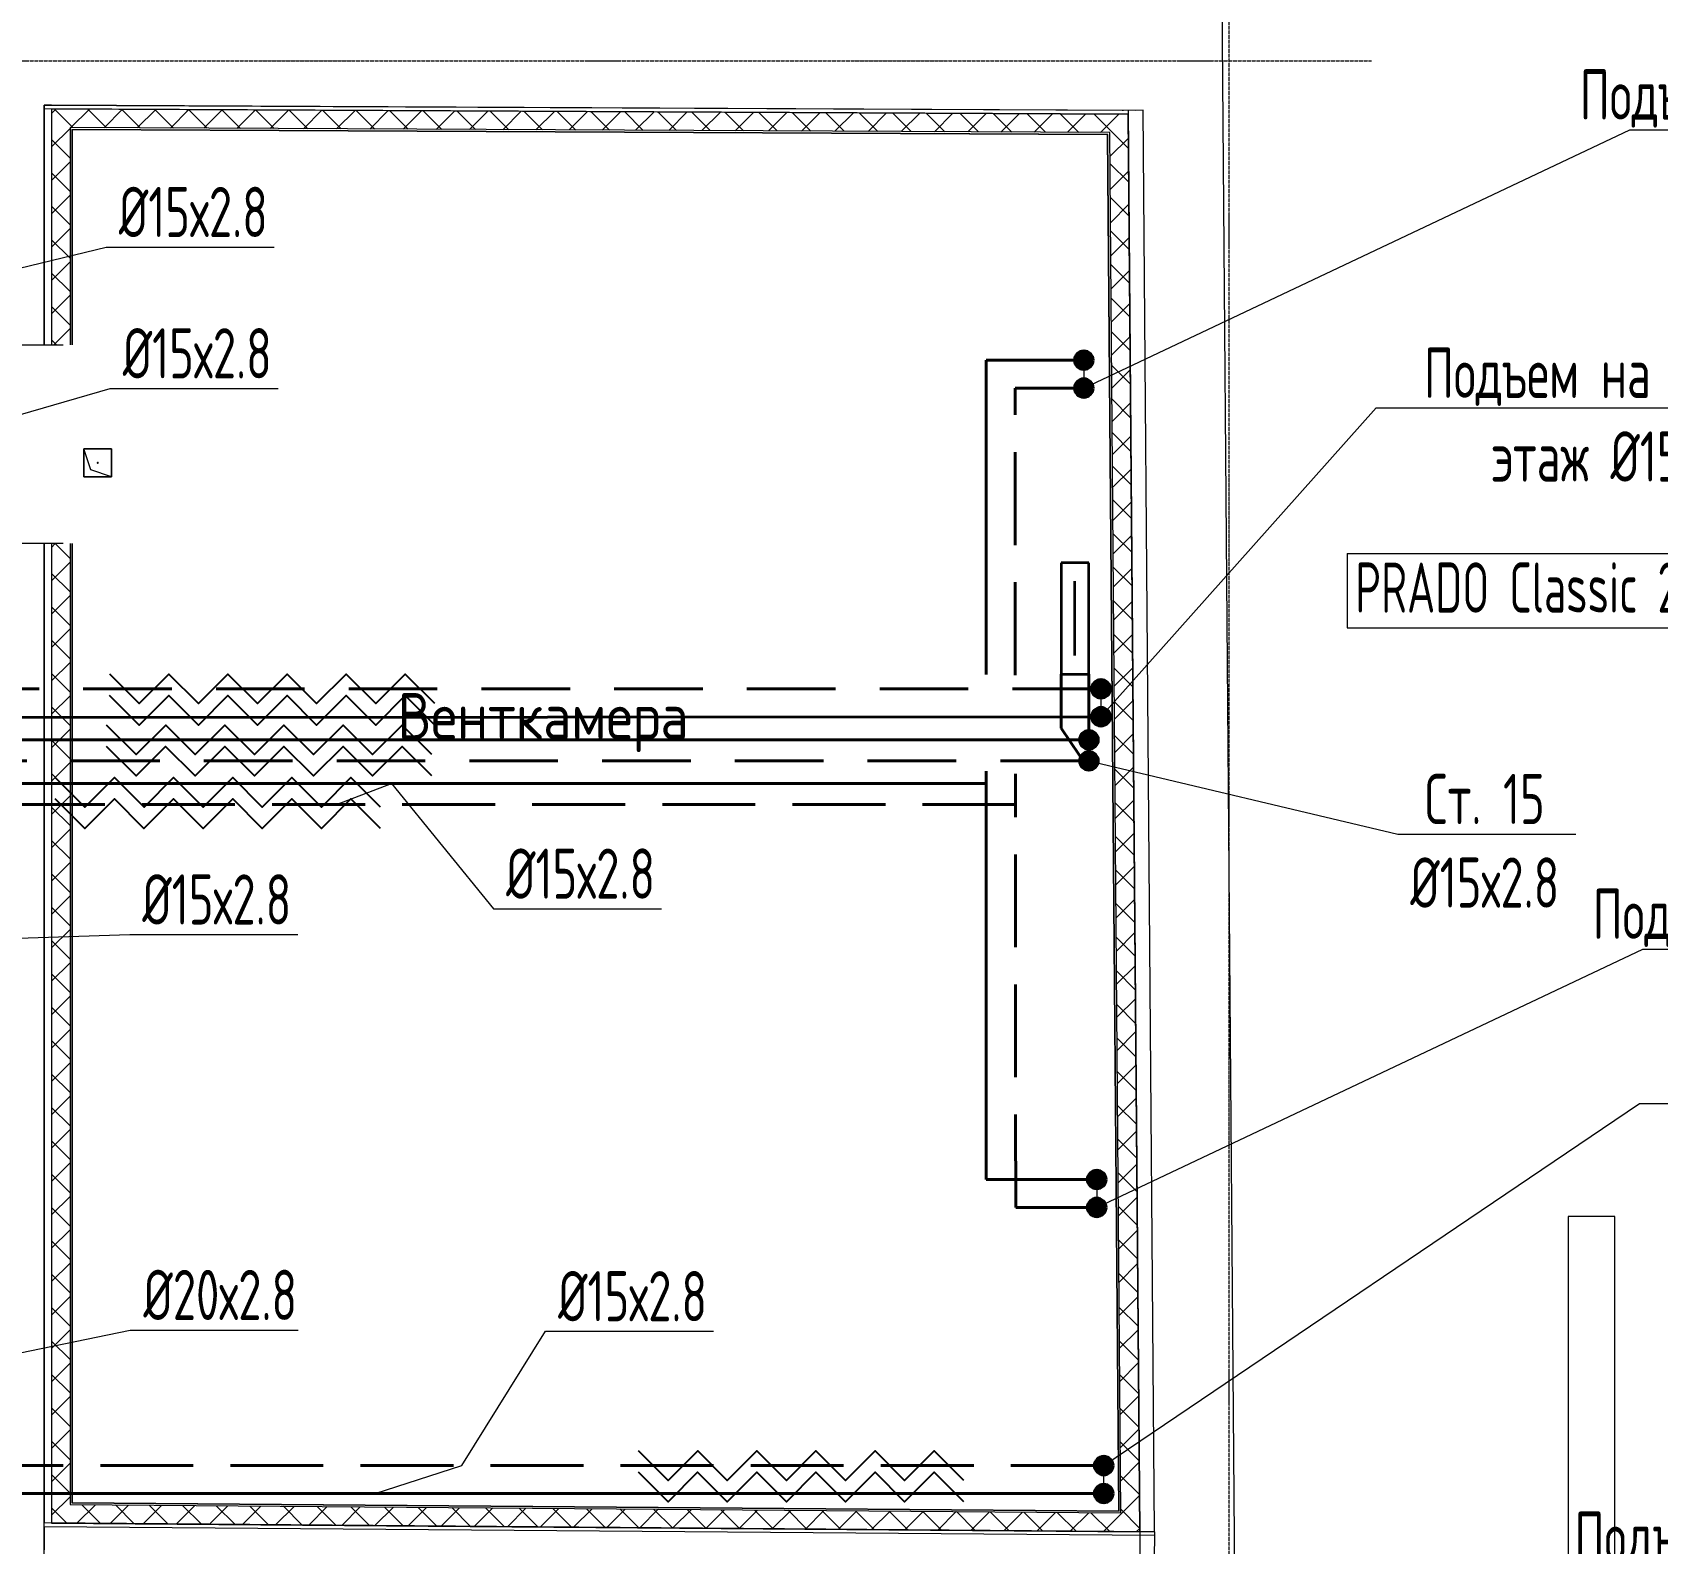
# Model space of a CAD drawing. Header units: millimetres. Extents: x -3929 to 624051, y 52832 to 514950.
# Drawn here: x 221658 to 230403, y 93215 to 101347 of the extents above; entities that cross this region are included whole.
import ezdxf
from ezdxf import colors
from ezdxf.entities.mleader import LeaderData, LeaderLine
from ezdxf.math import Vec2, Vec3

# ---------------------------------------------------------------- set-up
doc = ezdxf.new("R2010")
doc.units = ezdxf.units.MM
for name, pattern in [('ADSK_Линия сетки', [25, 20, -2.5, 0, -2.5]), ('ADSK_Штриховая_ш2 п1', [3, 2, -1]), ('GOST2.303 4', [7, 5, -2, 0]), ('Hidden', [7.14375, 4.7625, -2.38125])]:
    doc.linetypes.add(name, pattern=pattern)
for name, color, linetype, lineweight in [('Марки помещений', 7, 'Continuous', 20), ('Обобщенные модели', 7, 'Continuous', 18), ('ОВ-ИЗОЛЯЦИЯ', 7, 'Continuous', 25), ('ОВ-О-Оборудование', 32, 'Continuous', 35), ('ОВ-ТЕКСТ', 7, 'Continuous', 25), ('Оси', 253, 'Continuous', 9), ('Перекрытие', 7, 'Continuous', 18), ('Стены несущие', 7, 'Continuous', 30), ('Стены отделка', 7, 'Continuous', 30), ('ШТРИХОВКА', 252, 'Continuous', 15)]:
    doc.layers.add(name, color=color, linetype=linetype, lineweight=lineweight)
for name, color, linetype in [('ПРИБОРЫ', 3, 'Continuous'), ('статистика приборов', 252, 'Continuous'), ('стояки', 7, 'Continuous'), ('т21.4', 142, 'Continuous')]:
    doc.layers.add(name, color=color, linetype=linetype)
for name, color, linetype, true_color in [('т11.1', 1, 'Continuous', 0xff0000), ('т11.3', 7, 'Continuous', 0xb82e00), ('т11.4', 7, 'Continuous', 0xd600d6), ('т11.5', 7, 'Continuous', 0x750000), ('т21.1', 5, 'Continuous', 0x0000ff), ('т21.3', 7, 'Continuous', 0x005c45), ('т21.5', 7, 'Continuous', 0x000061)]:
    doc.layers.add(name, color=color, linetype=linetype, true_color=true_color)
doc.styles.add('GOST Common_2', font='GOST_Common.ttf', dxfattribs={"width": 0.9, "height": 250})
doc.styles.add('СТИЛЬ', font='simplex.shx', dxfattribs={"width": 0.65})

# ---------------------------------------------------------------- blocks, each defined once
blk = doc.blocks.new('*U2877')
at = {"layer": 'ОВ-О-Оборудование', "color": 32, "ltscale": 0.1, "true_color": 0xcd6928}
for p, q in [((300, 75), (-300, 75)), ((-300, 75), (-300, -75)), ((-200, 0), (200, 0)), ((300, -75), (300, 75)), ((-300, -75), (300, -75))]:
    blk.add_line(p, q, dxfattribs=at)
blk = doc.blocks.new('подвал')
at = {"layer": 'Обобщенные модели', "color": 8, "lineweight": 5}
for p, q in [((412672.939, -311109.341), (412822.939, -311109.341)), ((412672.939, -311259.341), (412672.939, -311109.341)), ((412710.439, -311221.841), (412672.939, -311109.341)), ((412672.939, -311109.341), (412672.939, -311259.341)), ((412822.939, -311109.341), (412672.939, -311109.341)), ((412822.939, -311109.341), (412822.939, -311259.341)), ((412822.939, -311259.341), (412822.939, -311109.341)), ((412822.939, -311259.341), (412710.439, -311221.841)), ((412822.939, -311259.341), (412672.939, -311259.341)), ((412672.939, -311259.341), (412822.939, -311259.341))]:
    blk.add_line(p, q, dxfattribs=at)
for start, end in [(90, 270), (150, 255), (270, 90), (30, 90), (285, 0)]:
    blk.add_arc((412747.939, -311184.341), 2.5, start, end, dxfattribs=at)
at = {"layer": 'Оси', "color": 8, "linetype": 'ADSK_Линия сетки', "lineweight": 5}
for p, q in [((418836.62, -349917.118), (418836.62, -301342.622)), ((353372.326, -309020.621), (419602.055, -309020.621))]:
    blk.add_line(p, q, dxfattribs=at)
at = {"layer": 'Перекрытие', "color": 8, "lineweight": 5}
for p, q in [((416708.304, -309280.244), (416768.621, -309280.244)), ((418261.87, -309287.557), (418268.966, -309287.092))]:
    blk.add_line(p, q, dxfattribs=at)
at = {"layer": 'Стены несущие', "color": 8, "lineweight": 5}
for p, q in [((418925.461, -324267.458), (418769.112, -305035.514)), ((412459.327, -309260.475), (412459.327, -310549.67)), ((412459.327, -309260.576), (418293.66, -309287.204)), ((412459.327, -310549.67), (412459.327, -309260.576)), ((418293.66, -309287.204), (418420.879, -324935.994)), ((411949.327, -310549.67), (412459.327, -310549.67)), ((412459.327, -311619.67), (411949.327, -311619.67)), ((412459.327, -319063.67), (412459.327, -311619.67)), ((412459.327, -311619.67), (412459.327, -316890.178)), ((420911.895, -315240.621), (420661.895, -315240.621)), ((420661.895, -315240.621), (420661.895, -318224.922)), ((420911.895, -319710.621), (420911.895, -315240.621)), ((412459.327, -316910.234), (412457.341, -317160.226)), ((418436.031, -316957.703), (412459.327, -316910.234)), ((418434.046, -317207.695), (418436.031, -316957.703))]:
    blk.add_line(p, q, dxfattribs=at)
at = {"layer": 'Стены отделка', "color": 8, "lineweight": 5}
for p, q in [((412499.327, -309260.475), (412459.327, -309260.475)), ((418293.432, -309307.705), (412459.327, -309280.243)), ((418333.271, -309287.893), (412483.441, -309260.357)), ((412499.327, -309280.432), (418293.827, -309307.707)), ((412499.327, -309280.432), (412499.327, -310549.67)), ((418373.27, -309287.568), (418293.272, -309288.218)), ((418293.272, -309288.218), (418355.45, -316936.481)), ((418355.456, -316937.064), (418293.432, -309307.705)), ((418435.447, -316935.83), (418373.27, -309287.568)), ((418194.238, -309407.239), (412599.327, -309380.904)), ((412599.327, -309380.904), (412599.327, -310549.67)), ((418184.319, -309417.193), (412609.327, -309390.951)), ((412609.327, -309390.951), (412609.327, -310549.67)), ((418182.335, -309419.183), (412611.327, -309392.96)), ((412611.327, -309392.96), (412611.327, -310549.67)), ((418242.535, -316824.163), (418182.335, -309419.183)), ((418244.551, -316826.18), (418184.319, -309417.193)), ((418254.634, -316836.26), (418194.238, -309407.239)), ((412459.327, -310549.67), (412561.327, -310549.67)), ((412561.327, -311619.67), (412459.327, -311619.67)), ((412499.327, -311619.67), (412499.327, -316890.178)), ((412599.327, -311619.67), (412599.327, -316791.343)), ((412609.327, -311619.67), (412609.327, -316781.423)), ((412611.327, -311619.67), (412611.327, -316779.438)), ((412599.327, -316791.343), (418254.634, -316836.26)), ((412609.327, -316781.423), (418244.551, -316826.18)), ((412611.327, -316779.438), (418242.535, -316824.163)), ((418436.19, -316937.704), (412459.485, -316890.234)), ((412499.327, -316890.552), (418355.456, -316937.064)), ((418355.45, -316936.481), (418435.447, -316935.83)), ((418436.031, -316957.703), (418436.19, -316937.704)), ((418436.031, -316957.703), (418436.031, -316957.703))]:
    blk.add_line(p, q, dxfattribs=at)
at = {"layer": 'ШТРИХОВКА', "color": 8, "linetype": 'Continuous', "lineweight": 5}
for p, q in [((412499.327, -309305.312), (412524.09, -309280.549)), ((412614.844, -309380.977), (412514.37, -309280.503)), ((412603.322, -309380.922), (412702.854, -309281.39)), ((412795.298, -309381.826), (412694.825, -309281.353)), ((412782.085, -309381.764), (412881.617, -309282.232)), ((412975.753, -309382.675), (412875.279, -309282.202)), ((412960.849, -309382.605), (413060.381, -309283.073)), ((413156.207, -309383.525), (413055.734, -309283.051)), ((413139.613, -309383.447), (413239.145, -309283.915)), ((413336.662, -309384.374), (413236.188, -309283.901)), ((413318.376, -309384.288), (413417.908, -309284.756)), ((413517.116, -309385.224), (413416.643, -309284.75)), ((413497.14, -309385.13), (413596.672, -309285.598)), ((413697.571, -309386.073), (413597.097, -309285.6)), ((413675.904, -309385.971), (413775.436, -309286.439)), ((413878.025, -309386.922), (413777.552, -309286.449)), ((413854.667, -309386.813), (413954.199, -309287.28)), ((414058.48, -309387.772), (413958.006, -309287.298)), ((414033.431, -309387.654), (414132.963, -309288.122)), ((414238.934, -309388.621), (414138.461, -309288.148)), ((414212.195, -309388.495), (414311.727, -309288.963)), ((414419.389, -309389.471), (414318.915, -309288.997)), ((414390.958, -309389.337), (414490.49, -309289.805)), ((414599.843, -309390.32), (414499.37, -309289.847)), ((414569.722, -309390.178), (414669.254, -309290.646)), ((414780.298, -309391.17), (414679.824, -309290.696)), ((414748.486, -309391.02), (414848.018, -309291.488)), ((414960.752, -309392.019), (414860.279, -309291.545)), ((414927.249, -309391.861), (415026.781, -309292.329)), ((415141.207, -309392.868), (415040.734, -309292.395)), ((415106.013, -309392.703), (415205.545, -309293.171)), ((415321.662, -309393.718), (415221.188, -309293.244)), ((415284.777, -309393.544), (415384.309, -309294.012)), ((415502.116, -309394.567), (415401.643, -309294.094)), ((415463.54, -309394.386), (415563.072, -309294.854)), ((415682.571, -309395.417), (415582.097, -309294.943)), ((415642.304, -309395.227), (415741.836, -309295.695)), ((415863.025, -309396.266), (415762.552, -309295.793)), ((415821.068, -309396.069), (415920.6, -309296.536)), ((416043.48, -309397.115), (415943.006, -309296.642)), ((415999.831, -309396.91), (416099.363, -309297.378)), ((416223.934, -309397.965), (416123.461, -309297.491)), ((416178.595, -309397.751), (416278.127, -309298.219)), ((416404.389, -309398.814), (416303.915, -309298.341)), ((416357.359, -309398.593), (416456.891, -309299.061)), ((416584.843, -309399.664), (416484.37, -309299.19)), ((416536.122, -309399.434), (416635.654, -309299.902)), ((416765.298, -309400.513), (416664.824, -309300.04)), ((416714.886, -309400.276), (416814.418, -309300.744)), ((416945.752, -309401.362), (416845.279, -309300.889)), ((416893.65, -309401.117), (416993.182, -309301.585)), ((417126.207, -309402.212), (417025.733, -309301.738)), ((417072.413, -309401.959), (417171.945, -309302.427)), ((417306.661, -309403.061), (417206.188, -309302.588)), ((417251.177, -309402.8), (417350.709, -309303.268)), ((417487.116, -309403.911), (417386.642, -309303.437)), ((417429.941, -309403.642), (417529.473, -309304.11)), ((417667.571, -309404.76), (417567.097, -309304.287)), ((417608.704, -309404.483), (417708.236, -309304.951)), ((417848.025, -309405.61), (417747.552, -309305.136)), ((417787.468, -309405.324), (417887, -309305.792)), ((418028.48, -309406.459), (417928.006, -309305.985)), ((417966.232, -309406.166), (418065.764, -309306.634)), ((418294.94, -309493.314), (418108.461, -309306.835)), ((418144.995, -309407.007), (418244.528, -309307.475)), ((418293.468, -309312.237), (418288.915, -309307.684)), ((412499.327, -309484.917), (412599.327, -309384.917)), ((412599.327, -309545.065), (412499.327, -309445.065)), ((418195.288, -309536.32), (418294.483, -309437.125)), ((412499.327, -309664.523), (412599.327, -309564.523)), ((418296.412, -309674.391), (418195.591, -309573.57)), ((412599.327, -309724.67), (412499.327, -309624.67)), ((418196.736, -309714.477), (418295.931, -309615.282)), ((412499.327, -309844.128), (412599.327, -309744.128)), ((412599.327, -309904.275), (412499.327, -309804.275)), ((418297.884, -309855.468), (418197.063, -309754.647)), ((418198.184, -309892.634), (418297.38, -309793.439)), ((412499.327, -310023.733), (412599.327, -309923.733)), ((412599.327, -310083.88), (412499.327, -309983.88)), ((418299.356, -310036.546), (418198.535, -309935.724)), ((418199.633, -310070.791), (418298.828, -309971.595)), ((412499.327, -310203.338), (412599.327, -310103.338)), ((412599.327, -310263.485), (412499.327, -310163.485)), ((418300.828, -310217.623), (418200.007, -310116.802)), ((418201.081, -310248.947), (418300.276, -310149.752)), ((412499.327, -310382.943), (412599.327, -310282.943)), ((412599.327, -310443.09), (412499.327, -310343.09)), ((418302.3, -310398.7), (418201.479, -310297.879)), ((418202.529, -310427.104), (418301.725, -310327.909)), ((412526.301, -310549.67), (412499.327, -310522.695)), ((412512.205, -310549.67), (412599.327, -310462.548)), ((418303.772, -310579.777), (418202.951, -310478.956)), ((418203.978, -310605.261), (418303.173, -310506.066)), ((418305.244, -310760.854), (418204.423, -310660.033)), ((418205.426, -310783.418), (418304.621, -310684.222)), ((418306.716, -310941.932), (418205.895, -310841.11)), ((418206.874, -310961.574), (418306.07, -310862.379)), ((418308.189, -311123.009), (418207.367, -311022.188)), ((418208.323, -311139.731), (418307.518, -311040.536)), ((418309.661, -311304.086), (418208.839, -311203.265)), ((418209.771, -311317.888), (418308.966, -311218.693)), ((418311.133, -311485.163), (418210.311, -311384.342)), ((418211.22, -311496.045), (418310.415, -311396.85)), ((418312.605, -311666.241), (418211.784, -311565.419)), ((418212.668, -311674.202), (418311.863, -311575.006)), ((412499.327, -311640.179), (412519.835, -311619.67)), ((412599.327, -311700.326), (412518.67, -311619.67)), ((412499.327, -311819.784), (412599.327, -311719.784)), ((418314.077, -311847.318), (418213.256, -311746.496)), ((418214.116, -311852.358), (418313.311, -311753.163)), ((412599.327, -311879.931), (412499.327, -311779.931)), ((412499.327, -311999.389), (412599.327, -311899.389)), ((418315.549, -312028.395), (418214.728, -311927.574)), ((418215.565, -312030.515), (418314.76, -311931.32)), ((412599.327, -312059.536), (412499.327, -311959.536)), ((412499.327, -312178.994), (412599.327, -312078.994)), ((418317.021, -312209.472), (418216.2, -312108.651)), ((418217.013, -312208.672), (418316.208, -312109.477)), ((412599.327, -312239.142), (412499.327, -312139.142)), ((412499.327, -312358.599), (412599.327, -312258.599)), ((412599.327, -312418.747), (412499.327, -312318.747)), ((418318.493, -312390.549), (418217.672, -312289.728)), ((418218.461, -312386.829), (418317.657, -312287.633)), ((412499.327, -312538.205), (412599.327, -312438.205)), ((412599.327, -312598.352), (412499.327, -312498.352)), ((418319.965, -312571.627), (418219.144, -312470.805)), ((418219.91, -312564.985), (418319.105, -312465.79)), ((412499.327, -312717.81), (412599.327, -312617.81)), ((412599.327, -312777.957), (412499.327, -312677.957)), ((418321.437, -312752.704), (418220.616, -312651.883)), ((418221.358, -312743.142), (418320.553, -312643.947)), ((412499.327, -312897.415), (412599.327, -312797.415)), ((412599.327, -312957.562), (412499.327, -312857.562)), ((418322.909, -312933.781), (418222.088, -312832.96)), ((418222.806, -312921.299), (418322.002, -312822.104)), ((412499.327, -313077.02), (412599.327, -312977.02)), ((412599.327, -313137.167), (412499.327, -313037.167)), ((418324.382, -313114.858), (418223.56, -313014.037)), ((418224.255, -313099.456), (418323.45, -313000.261)), ((412499.327, -313256.625), (412599.327, -313156.625)), ((412599.327, -313316.772), (412499.327, -313216.772)), ((418325.854, -313295.935), (418225.032, -313195.114)), ((418225.703, -313277.613), (418324.898, -313178.417)), ((412499.327, -313436.23), (412599.327, -313336.23)), ((412599.327, -313496.377), (412499.327, -313396.377)), ((418327.326, -313477.013), (418226.504, -313376.191)), ((418227.151, -313455.769), (418326.347, -313356.574)), ((412499.327, -313615.835), (412599.327, -313515.835)), ((412599.327, -313675.983), (412499.327, -313575.983)), ((418328.798, -313658.09), (418227.977, -313557.269)), ((418228.6, -313633.926), (418327.795, -313534.731)), ((412499.327, -313795.44), (412599.327, -313695.44)), ((412599.327, -313855.588), (412499.327, -313755.588)), ((418330.27, -313839.167), (418229.449, -313738.346)), ((418230.048, -313812.083), (418329.243, -313712.888)), ((412499.327, -313975.046), (412599.327, -313875.046)), ((412599.327, -314035.193), (412499.327, -313935.193)), ((418331.742, -314020.244), (418230.921, -313919.423)), ((418231.496, -313990.24), (418330.692, -313891.044)), ((412499.327, -314154.651), (412599.327, -314054.651)), ((412599.327, -314214.798), (412499.327, -314114.798)), ((418333.214, -314201.322), (418232.393, -314100.5)), ((418232.945, -314168.396), (418332.14, -314069.201)), ((412499.327, -314334.256), (412599.327, -314234.256)), ((412599.327, -314394.403), (412499.327, -314294.403)), ((418334.686, -314382.399), (418233.865, -314281.577)), ((418234.393, -314346.553), (418333.588, -314247.358)), ((412499.327, -314513.861), (412599.327, -314413.861)), ((418336.158, -314563.476), (418235.337, -314462.655)), ((418235.841, -314524.71), (418335.037, -314425.515)), ((412599.327, -314574.008), (412499.327, -314474.008)), ((412499.327, -314693.466), (412599.327, -314593.466)), ((418337.63, -314744.553), (418236.809, -314643.732)), ((418237.29, -314702.867), (418336.485, -314603.671)), ((412599.327, -314753.613), (412499.327, -314653.613)), ((412499.327, -314873.071), (412599.327, -314773.071)), ((418238.738, -314881.023), (418337.933, -314781.828)), ((412599.327, -314933.218), (412499.327, -314833.218)), ((418339.102, -314925.63), (418238.281, -314824.809)), ((412499.327, -315052.676), (412599.327, -314952.676)), ((418240.187, -315059.18), (418339.382, -314959.985)), ((412599.327, -315112.824), (412499.327, -315012.824)), ((418340.575, -315106.708), (418239.753, -315005.886)), ((412499.327, -315232.281), (412599.327, -315132.281)), ((418241.635, -315237.337), (418340.83, -315138.142)), ((412599.327, -315292.429), (412499.327, -315192.429)), ((418342.047, -315287.785), (418241.225, -315186.964)), ((412499.327, -315411.887), (412599.327, -315311.887)), ((418243.083, -315415.494), (418342.278, -315316.299)), ((412599.327, -315472.034), (412499.327, -315372.034)), ((418343.519, -315468.862), (418242.697, -315368.041)), ((412499.327, -315591.492), (412599.327, -315491.492)), ((418244.532, -315593.651), (418343.727, -315494.455)), ((412599.327, -315651.639), (412499.327, -315551.639)), ((418344.991, -315649.939), (418244.17, -315549.118)), ((412499.327, -315771.097), (412599.327, -315671.097)), ((418245.98, -315771.807), (418345.175, -315672.612)), ((412599.327, -315831.244), (412499.327, -315731.244)), ((418346.463, -315831.016), (418245.642, -315730.195)), ((412499.327, -315950.702), (412599.327, -315850.702)), ((418247.428, -315949.964), (418346.624, -315850.769)), ((412599.327, -316010.849), (412499.327, -315910.849)), ((418347.935, -316012.094), (418247.114, -315911.272)), ((412499.327, -316130.307), (412599.327, -316030.307)), ((418248.877, -316128.121), (418348.072, -316028.926)), ((412599.327, -316190.454), (412499.327, -316090.454)), ((418349.407, -316193.171), (418248.586, -316092.35)), ((412499.327, -316309.912), (412599.327, -316209.912)), ((418250.325, -316306.278), (418349.52, -316207.082)), ((412599.327, -316370.059), (412499.327, -316270.059)), ((418350.879, -316374.248), (418250.058, -316273.427)), ((412499.327, -316489.517), (412599.327, -316389.517)), ((418251.773, -316484.434), (418350.969, -316385.239)), ((412599.327, -316549.665), (412499.327, -316449.665)), ((418352.351, -316555.325), (418251.53, -316454.504)), ((412499.327, -316669.122), (412599.327, -316569.122)), ((418253.222, -316662.591), (418352.417, -316563.396)), ((412599.327, -316729.27), (412499.327, -316629.27)), ((418353.823, -316736.403), (418253.002, -316635.581)), ((418159.909, -316935.509), (418353.865, -316741.553)), ((412499.327, -316848.727), (412599.327, -316748.727)), ((412581.657, -316891.205), (412499.327, -316808.875)), ((412636.023, -316891.637), (412735.236, -316792.423)), ((412762.7, -316892.643), (412661.897, -316791.84)), ((412814.213, -316893.052), (412913.426, -316793.838)), ((412943.743, -316894.081), (412842.94, -316793.278)), ((412992.402, -316894.467), (413091.616, -316795.253)), ((413124.786, -316895.518), (413023.983, -316794.716)), ((413170.592, -316895.882), (413269.806, -316796.669)), ((413305.829, -316896.956), (413205.026, -316796.154)), ((413348.782, -316897.298), (413447.996, -316798.084)), ((413486.872, -316898.394), (413386.07, -316797.592)), ((413526.972, -316898.713), (413626.186, -316799.499)), ((413667.915, -316899.832), (413567.113, -316799.03)), ((413705.162, -316900.128), (413804.376, -316800.914)), ((413848.958, -316901.27), (413748.156, -316800.468)), ((413883.352, -316901.543), (413982.565, -316802.33)), ((414030.001, -316902.708), (413929.199, -316801.906)), ((414061.542, -316902.959), (414160.755, -316803.745)), ((414211.044, -316904.146), (414110.242, -316803.344)), ((414239.732, -316904.374), (414338.945, -316805.16)), ((414392.087, -316905.584), (414291.285, -316804.782)), ((414417.921, -316905.789), (414517.135, -316806.575)), ((414573.13, -316907.022), (414472.328, -316806.22)), ((414596.111, -316907.204), (414695.325, -316807.991)), ((414754.173, -316908.46), (414653.371, -316807.657)), ((414774.301, -316908.619), (414873.515, -316809.406)), ((414935.216, -316909.898), (414834.414, -316809.095)), ((414952.491, -316910.035), (415051.705, -316810.821)), ((415116.259, -316911.335), (415015.457, -316810.533)), ((415130.681, -316911.45), (415229.895, -316812.236)), ((415297.302, -316912.773), (415196.5, -316811.971)), ((415308.871, -316912.865), (415408.084, -316813.652)), ((415478.345, -316914.211), (415377.543, -316813.409)), ((415487.061, -316914.28), (415586.274, -316815.067)), ((415659.388, -316915.649), (415558.586, -316814.847)), ((415665.251, -316915.696), (415764.464, -316816.482)), ((415840.431, -316917.087), (415739.629, -316816.285)), ((415843.44, -316917.111), (415942.654, -316817.897)), ((416021.474, -316918.525), (415920.672, -316817.723)), ((416021.63, -316918.526), (416120.844, -316819.313)), ((416202.517, -316919.963), (416101.715, -316819.161)), ((416199.82, -316919.941), (416299.034, -316820.728)), ((416383.56, -316921.401), (416282.758, -316820.599)), ((416378.01, -316921.357), (416477.224, -316822.143)), ((416564.603, -316922.839), (416463.801, -316822.037)), ((416556.2, -316922.772), (416655.414, -316823.558)), ((416745.646, -316924.277), (416644.844, -316823.474)), ((416734.39, -316924.187), (416833.603, -316824.974)), ((416926.689, -316925.715), (416825.887, -316824.912)), ((416912.58, -316925.602), (417011.793, -316826.389)), ((417107.732, -316927.152), (417006.93, -316826.35)), ((417090.77, -316927.018), (417189.983, -316827.804)), ((417288.775, -316928.59), (417187.973, -316827.788)), ((417268.959, -316928.433), (417368.173, -316829.219)), ((417469.818, -316930.028), (417369.016, -316829.226)), ((417447.149, -316929.848), (417546.363, -316830.635)), ((417650.861, -316931.466), (417550.059, -316830.664)), ((417625.339, -316931.263), (417724.553, -316832.05)), ((417831.904, -316932.904), (417731.102, -316832.102)), ((417803.529, -316932.679), (417902.743, -316833.465)), ((418012.947, -316934.342), (417912.145, -316833.54)), ((418355.295, -316917.48), (418254.474, -316816.658)), ((417981.719, -316934.094), (418080.933, -316834.88)), ((418193.99, -316935.78), (418093.188, -316834.978)), ((418338.099, -316936.924), (418355.314, -316919.71))]:
    blk.add_line(p, q, dxfattribs=at)
at = {"layer": 'Марки помещений', "color": 8, "lineweight": 5, "style": 'GOST Common_2', "width": 0.9}
blk.add_text('Венткамера', height=250, dxfattribs=at).set_placement((414362.418, -312673.458))

msp = doc.modelspace()

# ---------------------------------------------------------------- hatches: boundary and pattern name
at = {"layer": 'т11.1', "lineweight": 40}
h = msp.add_hatch(color=256, dxfattribs=at)
h.dxf.hatch_style = 1
h.paths.add_polyline_path([(227293.14, 97539.81, 1), (227393.14, 97539.81, 1)])
at = {"layer": 'т11.3', "lineweight": 40}
h = msp.add_hatch(color=256, dxfattribs=at)
h.dxf.hatch_style = 1
h.paths.add_polyline_path([(227358.105, 97664.2, 1), (227458.105, 97664.2, 1)])
at = {"layer": 'т11.4', "lineweight": 40}
h = msp.add_hatch(color=256, dxfattribs=at)
h.dxf.hatch_style = 1
h.paths.add_polyline_path([(227365.656, 99582.973, 1), (227265.656, 99582.973, 1)])
h = msp.add_hatch(color=256, dxfattribs=at)
h.dxf.hatch_style = 1
h.paths.add_polyline_path([(227435.158, 95173.658, 1), (227335.158, 95173.658, 1)])
at = {"layer": 'т11.5', "lineweight": 40}
h = msp.add_hatch(color=256, dxfattribs=at)
h.dxf.hatch_style = 1
h.paths.add_polyline_path([(227473.104, 93484.161, 1), (227373.104, 93484.161, 1)])
at = {"layer": 'т21.1', "linetype": 'ADSK_Штриховая_ш2 п1', "lineweight": 40, "ltscale": 50}
h = msp.add_hatch(color=256, dxfattribs=at)
h.dxf.hatch_style = 1
h.paths.add_polyline_path([(227293.14, 97426.625, 1), (227393.14, 97426.625, 1)])
at = {"layer": 'т21.3', "lineweight": 40, "ltscale": 50}
h = msp.add_hatch(color=256, dxfattribs=at)
h.dxf.hatch_style = 1
h.paths.add_polyline_path([(227358.105, 97814.2, 1), (227458.105, 97814.2, 1)])
at = {"layer": 'т21.4', "lineweight": 40, "ltscale": 50}
h = msp.add_hatch(color=256, dxfattribs=at)
h.dxf.hatch_style = 1
h.paths.add_polyline_path([(227365.656, 99432.973, 1), (227265.656, 99432.973, 1)])
h = msp.add_hatch(color=256, dxfattribs=at)
h.dxf.hatch_style = 1
h.paths.add_polyline_path([(227435.158, 95023.658, 1), (227335.158, 95023.658, 1)])
at = {"layer": 'т21.5', "linetype": 'ADSK_Штриховая_ш2 п1', "lineweight": 40, "ltscale": 50}
h = msp.add_hatch(color=256, dxfattribs=at)
h.dxf.hatch_style = 1
h.paths.add_polyline_path([(227473.104, 93634.161, 1), (227373.104, 93634.161, 1)])

# ---------------------------------------------------------------- linework, layer by layer
at = {"layer": 'ОВ-ИЗОЛЯЦИЯ', "color": 7, "linetype": 'ByBlock'}
for points in [[(223823.394, 97734.65), (223664.295, 97893.749), (223505.196, 97734.65), (223346.097, 97893.749), (223186.998, 97734.65), (223027.899, 97893.749), (222868.8, 97734.65), (222709.701, 97893.749), (222550.602, 97734.65), (222391.503, 97893.749), (222232.404, 97734.65), (222073.305, 97893.749)], [(223823.246, 97619.709), (223664.147, 97778.808), (223505.048, 97619.709), (223345.949, 97778.808), (223186.85, 97619.709), (223027.751, 97778.808), (222868.652, 97619.709), (222709.553, 97778.808), (222550.454, 97619.709), (222391.355, 97778.808), (222232.256, 97619.709), (222073.157, 97778.808)], [(223806.632, 97460.26), (223647.532, 97619.359), (223488.433, 97460.26), (223329.334, 97619.359), (223170.235, 97460.26), (223011.136, 97619.359), (222852.037, 97460.26), (222692.938, 97619.359), (222533.839, 97460.26), (222374.74, 97619.359), (222215.641, 97460.26), (222056.542, 97619.359)], [(223806.483, 97345.32), (223647.384, 97504.419), (223488.285, 97345.32), (223329.186, 97504.419), (223170.087, 97345.32), (223010.988, 97504.419), (222851.889, 97345.32), (222692.79, 97504.419), (222533.691, 97345.32), (222374.592, 97504.419), (222215.493, 97345.32), (222056.394, 97504.419)], [(223530.886, 97178.322), (223371.787, 97337.421), (223212.688, 97178.322), (223053.589, 97337.421), (222894.49, 97178.322), (222735.391, 97337.421), (222576.292, 97178.322), (222417.193, 97337.421), (222258.094, 97178.322), (222098.995, 97337.421), (221939.896, 97178.322), (221780.797, 97337.421)], [(223530.737, 97063.381), (223371.638, 97222.48), (223212.539, 97063.381), (223053.44, 97222.48), (222894.341, 97063.381), (222735.242, 97222.48), (222576.143, 97063.381), (222417.044, 97222.48), (222257.945, 97063.381), (222098.846, 97222.48), (221939.747, 97063.381), (221780.648, 97222.48)], [(226669.64, 93554.612), (226510.541, 93713.711), (226351.442, 93554.612), (226192.343, 93713.711), (226033.244, 93554.612), (225874.145, 93713.711), (225715.046, 93554.612), (225555.947, 93713.711), (225396.848, 93554.612), (225237.749, 93713.711), (225078.65, 93554.612), (224919.551, 93713.711)], [(226669.492, 93439.671), (226510.393, 93598.77), (226351.294, 93439.671), (226192.195, 93598.77), (226033.096, 93439.671), (225873.997, 93598.77), (225714.898, 93439.671), (225555.799, 93598.77), (225396.7, 93439.671), (225237.601, 93598.77), (225078.502, 93439.671), (224919.403, 93598.77)]]:
    msp.add_lwpolyline(points, dxfattribs=at)
at = {"layer": 'ПРИБОРЫ', "color": 7, "lineweight": 15}
for p, q in [((228733.87, 98542.562), (233493.491, 98542.562)), ((228733.87, 98542.562), (233493.491, 98542.562)), ((228733.87, 98542.562), (228733.87, 98142.562)), ((228733.87, 98142.562), (233493.491, 98142.562))]:
    msp.add_line(p, q, dxfattribs=at)
at = {"layer": 'т11.1', "lineweight": 40}
for p, q in [((227343.14, 97893.332), (227343.14, 97539.81)), ((227343.14, 97539.81), (219943.794, 97539.81))]:
    msp.add_line(p, q, dxfattribs=at)
msp.add_circle((227343.14, 97539.81), 50, dxfattribs=at)
at = {"layer": 'т11.3', "lineweight": 40}
msp.add_line((227408.105, 97664.2), (219881.608, 97658.944), dxfattribs=at)
msp.add_circle((227408.105, 97664.2), 50, dxfattribs=at)
at = {"layer": 'т11.4', "lineweight": 40}
for p, q in [((227315.656, 99582.973), (226791.064, 99582.973)), ((226791.064, 97891.17), (226791.064, 99582.973)), ((226791.064, 95173.658), (226791.064, 97371.205)), ((226791.064, 97305.513), (219922.554, 97305.513)), ((227385.158, 95173.658), (226791.064, 95173.658))]:
    msp.add_line(p, q, dxfattribs=at)
for centre in [(227315.656, 99582.973), (227385.158, 95173.658)]:
    msp.add_circle(centre, 50, dxfattribs=at)
at = {"layer": 'т11.5', "lineweight": 40}
msp.add_line((227423.104, 93484.161), (220184.522, 93484.161), dxfattribs=at)
msp.add_circle((227423.104, 93484.161), 50, dxfattribs=at)
at = {"layer": 'т21.1', "linetype": 'Hidden', "lineweight": 40, "ltscale": 100}
for p, q in [((227193.14, 97893.332), (227193.903, 97602.488)), ((227339.724, 97386.612), (227193.903, 97602.488)), ((227343.14, 97426.625), (219935.341, 97426.625))]:
    msp.add_line(p, q, dxfattribs=at)
at = {"layer": 'т21.1', "lineweight": 40, "ltscale": 50}
msp.add_circle((227343.14, 97426.625), 50, dxfattribs=at)
at = {"layer": 'т21.3', "linetype": 'Hidden', "lineweight": 40, "ltscale": 100}
msp.add_line((227408.105, 97814.2), (219725.312, 97814.2), dxfattribs=at)
at = {"layer": 'т21.3', "lineweight": 40, "ltscale": 50}
msp.add_circle((227408.105, 97814.2), 50, dxfattribs=at)
at = {"layer": 'т21.4', "linetype": 'GOST2.303 4', "lineweight": 40, "ltscale": 100}
for p, q in [((227315.656, 99432.973), (226946.121, 99432.973)), ((226947.2, 97888.273), (226946.121, 99432.973)), ((226949.2, 95023.658), (226947.571, 97356.683)), ((226947.685, 97192.318), (219933.331, 97192.139)), ((227385.158, 95023.658), (226949.2, 95023.658))]:
    msp.add_line(p, q, dxfattribs=at)
at = {"layer": 'т21.4', "lineweight": 40, "ltscale": 50}
for centre in [(227315.656, 99432.973), (227385.158, 95023.658)]:
    msp.add_circle(centre, 50, dxfattribs=at)
at = {"layer": 'т21.5', "linetype": 'GOST2.303 4', "lineweight": 40, "ltscale": 100}
msp.add_line((227423.104, 93634.161), (220025.312, 93634.161), dxfattribs=at)
at = {"layer": 'т21.5', "lineweight": 40, "ltscale": 50}
msp.add_circle((227423.104, 93634.161), 50, dxfattribs=at)

# ---------------------------------------------------------------- block references
at = {"layer": 'ОВ-О-Оборудование', "ltscale": 10, "rotation": 90.00000000000001}
msp.add_blockref('*U2877', (227268.14, 98193.332), dxfattribs=at)
at = {"layer": 'стояки', "color": 5, "lineweight": 40}
msp.add_blockref('подвал', (-190738.98, 410215.433), dxfattribs=at)

# ---------------------------------------------------------------- texts
at = {"layer": 'статистика приборов', "color": 7, "style": 'СТИЛЬ', "width": 0.6}
msp.add_text('PRADO Classic 22-30-0.600 Пр      ', height=270, dxfattribs=at).set_placement((228776.847, 98224.415))

# ---------------------------------------------------------------- leaders
at = {"layer": 'ОВ-ТЕКСТ', "color": 7}
ml = msp.add_multileader_mtext('Standard', dxfattribs=at)
ml.set_content('\\A1;Подъем к прибору %%C15х2.8 ', color=7, style='СТИЛЬ')
ml.set_leader_properties(color=7, lineweight=18)
ml.build(insert=Vec2(0, 0))
ml.multileader.update_dxf_attribs({"text_left_attachment_type": 6, "text_right_attachment_type": 6, "dogleg_length": 0.36, "arrow_head_size": 0.126})
ctx = ml.context
ctx.base_point, ctx.char_height, ctx.arrow_head_size, ctx.landing_gap_size, ctx.plane_origin = Vec3(230254.915, 100823.533), 270, 0.126, 0.063, Vec3(252332.883, 89003.866)
ctx.left_attachment, ctx.right_attachment, ctx.text_align_type = 6, 6, 1
notes = []
notes.append((ctx, [(0, (1, 1, 0), (230254.663, 100823.533), (1, 0), 0.252, [(1, [(227315.656, 99632.973), (227315.656, 99432.973)], 0, [])])]))
ctx.mtext.insert, ctx.mtext.width, ctx.mtext.defined_height, ctx.mtext.alignment, ctx.mtext.flow_direction = Vec3(231491.835, 101147.533), 2900.40337, 1165.442, 2, 5
ml = msp.add_multileader_mtext('Standard', dxfattribs=at)
ml.set_content('\\A1;%%C15х2.8', color=7, style='СТИЛЬ')
ml.set_leader_properties(color=7, lineweight=18)
ml.build(insert=Vec2(0, 0))
ml.multileader.update_dxf_attribs({"text_left_attachment_type": 6, "text_right_attachment_type": 6, "dogleg_length": 0.36, "arrow_head_size": 0.126})
ctx = ml.context
ctx.base_point, ctx.char_height, ctx.arrow_head_size, ctx.landing_gap_size, ctx.plane_origin = Vec3(222055.391, 100191.613), 270, 0.126, 0.063, Vec3(223299.279, 99442.567)
ctx.left_attachment, ctx.right_attachment, ctx.text_align_type = 6, 6, 1
notes.append((ctx, [(0, (1, 1, 0), (222055.139, 100191.613), (1, 0), 0.252, [(1, [(219280.442, 99328.73), (219119.125, 99478.73)], 0, [])])]))
ctx.mtext.insert, ctx.mtext.width, ctx.mtext.alignment, ctx.mtext.flow_direction = Vec3(222523.454, 100515.613), 1404.14984, 2, 5
ml = msp.add_multileader_mtext('Standard', dxfattribs=at)
ml.set_content('\\A1;%%C15х2.8', color=7, style='СТИЛЬ')
ml.set_leader_properties(color=7, lineweight=18)
ml.build(insert=Vec2(0, 0))
ml.multileader.update_dxf_attribs({"text_left_attachment_type": 6, "text_right_attachment_type": 6, "dogleg_length": 0.36, "arrow_head_size": 0.126})
ctx = ml.context
ctx.base_point, ctx.char_height, ctx.arrow_head_size, ctx.landing_gap_size, ctx.plane_origin = Vec3(222076.597, 99431.123), 270, 0.126, 0.063, Vec3(223899.931, 98508.556)
ctx.left_attachment, ctx.right_attachment, ctx.text_align_type = 6, 6, 1
notes.append((ctx, [(0, (1, 1, 0), (222076.345, 99431.123), (1, 0), 0.252, [(1, [(219881.094, 98394.719), (219719.777, 98747.691)], 0, [])])]))
ctx.mtext.insert, ctx.mtext.width, ctx.mtext.alignment, ctx.mtext.flow_direction = Vec3(222544.66, 99755.123), 1404.14984, 2, 5
ml = msp.add_multileader_mtext('Standard', dxfattribs=at)
ml.set_content('\\A1;Подъем на третий этаж %%C15х2.8 ', color=7, style='СТИЛЬ')
ml.set_leader_properties(color=7, lineweight=18)
ml.build(insert=Vec2(0, 0))
ml.multileader.update_dxf_attribs({"text_left_attachment_type": 6, "text_right_attachment_type": 6, "dogleg_length": 0.36, "arrow_head_size": 0.126})
ctx = ml.context
ctx.base_point, ctx.char_height, ctx.arrow_head_size, ctx.landing_gap_size, ctx.plane_origin = Vec3(228889.289, 99325.74), 270, 0.126, 0.063, Vec3(252425.331, 87185.093)
ctx.left_attachment, ctx.right_attachment, ctx.text_align_type = 6, 6, 1
notes.append((ctx, [(0, (1, 1, 0), (228889.037, 99325.74), (1, 0), 0.252, [(1, [(227408.105, 97814.2), (227408.105, 97664.2)], 0, [])])]))
ctx.mtext.insert, ctx.mtext.width, ctx.mtext.defined_height, ctx.mtext.alignment, ctx.mtext.flow_direction = Vec3(230230.674, 99649.74), 2900.40337, 1165.442, 2, 5
ml = msp.add_multileader_mtext('Standard', dxfattribs=at)
ml.set_content('\\A1;Ст. 15^J%%C15х2.8 ', color=7, style='СТИЛЬ')
ml.set_leader_properties(color=7, lineweight=18)
ml.build(insert=Vec2(0, 0))
ml.multileader.update_dxf_attribs({"text_left_attachment_type": 6, "text_right_attachment_type": 6, "dogleg_length": 0.36, "arrow_head_size": 0.126})
ctx = ml.context
ctx.base_point, ctx.char_height, ctx.arrow_head_size, ctx.landing_gap_size, ctx.plane_origin = Vec3(229005.63, 97032.747), 270, 0.126, 0.063, Vec3(235494.889, 93002.143)
ctx.left_attachment, ctx.right_attachment, ctx.text_align_type = 6, 6, 1
notes.append((ctx, [(0, (1, 1, 0), (229005.378, 97032.747), (1, 0), 0.252, [(0, [(227343.14, 97539.81), (227343.14, 97426.625)], 0, [])])]))
ctx.mtext.insert, ctx.mtext.width, ctx.mtext.alignment, ctx.mtext.flow_direction = Vec3(229473.693, 97356.747), 1404.14984, 2, 5
ml = msp.add_multileader_mtext('Standard', dxfattribs=at)
ml.set_content('\\A1;%%C15х2.8', color=7, style='СТИЛЬ')
ml.set_leader_properties(color=7, lineweight=18)
ml.build(insert=Vec2(0, 0))
ml.multileader.update_dxf_attribs({"text_left_attachment_type": 6, "text_right_attachment_type": 6, "dogleg_length": 0.36, "arrow_head_size": 0.126})
ctx = ml.context
ctx.base_point, ctx.char_height, ctx.arrow_head_size, ctx.landing_gap_size, ctx.plane_origin = Vec3(224139.586, 96630.74), 270, 0.126, 0.063, Vec3(226031.809, 95392.418)
ctx.left_attachment, ctx.right_attachment, ctx.text_align_type = 6, 6, 1
notes.append((ctx, [(0, (1, 1, 0), (224139.334, 96630.74), (1, 0), 0.252, [(1, [(223294.589, 97192.225), (223590.03, 97305.513)], 0, [])])]))
ctx.mtext.insert, ctx.mtext.width, ctx.mtext.alignment, ctx.mtext.flow_direction = Vec3(224607.649, 96954.74), 1404.14984, 2, 5
ml = msp.add_multileader_mtext('Standard', dxfattribs=at)
ml.set_content('\\A1;%%C15х2.8', color=7, style='СТИЛЬ')
ml.set_leader_properties(color=7, lineweight=18)
ml.build(insert=Vec2(0, 0))
ml.multileader.update_dxf_attribs({"text_left_attachment_type": 6, "text_right_attachment_type": 6, "dogleg_length": 0.36, "arrow_head_size": 0.126})
ctx = ml.context
ctx.base_point, ctx.char_height, ctx.arrow_head_size, ctx.landing_gap_size, ctx.plane_origin = Vec3(222181.846, 96491.981), 270, 0.126, 0.063, Vec3(223301.432, 96359.786)
ctx.left_attachment, ctx.right_attachment, ctx.text_align_type = 6, 6, 1
notes.append((ctx, [(0, (1, 1, 0), (222181.594, 96491.981), (1, 0), 0.252, [(1, [(219282.594, 96245.948), (219121.277, 96395.948)], 0, [])])]))
ctx.mtext.insert, ctx.mtext.width, ctx.mtext.alignment, ctx.mtext.flow_direction = Vec3(222649.909, 96815.981), 1404.14984, 2, 5
ml = msp.add_multileader_mtext('Standard', dxfattribs=at)
ml.set_content('\\A1;Подъем к прибору %%C15х2.8 ', color=7, style='СТИЛЬ')
ml.set_leader_properties(color=7, lineweight=18)
ml.build(insert=Vec2(0, 0))
ml.multileader.update_dxf_attribs({"text_left_attachment_type": 6, "text_right_attachment_type": 6, "dogleg_length": 0.36, "arrow_head_size": 0.126})
ctx = ml.context
ctx.base_point, ctx.char_height, ctx.arrow_head_size, ctx.landing_gap_size, ctx.plane_origin = Vec3(230324.417, 96414.218), 270, 0.126, 0.063, Vec3(252402.384, 84594.551)
ctx.left_attachment, ctx.right_attachment, ctx.text_align_type = 6, 6, 1
notes.append((ctx, [(0, (1, 1, 0), (230324.165, 96414.218), (1, 0), 0.252, [(1, [(227385.158, 95223.658), (227385.158, 95023.658)], 0, [])])]))
ctx.mtext.insert, ctx.mtext.width, ctx.mtext.defined_height, ctx.mtext.alignment, ctx.mtext.flow_direction = Vec3(231561.337, 96738.218), 2900.40337, 1165.442, 2, 5
ml = msp.add_multileader_mtext('Standard', dxfattribs=at)
ml.set_content('\\A1;Подъем на второй этаж  %%C15х2.8 ', color=7, style='СТИЛЬ')
ml.set_leader_properties(color=7, lineweight=18)
ml.build(insert=Vec2(0, 0))
ml.multileader.update_dxf_attribs({"text_left_attachment_type": 6, "text_right_attachment_type": 6, "dogleg_length": 0.36, "arrow_head_size": 0.126})
ctx = ml.context
ctx.base_point, ctx.char_height, ctx.arrow_head_size, ctx.landing_gap_size, ctx.plane_origin = Vec3(230307.359, 95582.828), 270, 0.126, 0.063, Vec3(240681.424, 84072.003)
ctx.left_attachment, ctx.right_attachment, ctx.text_align_type = 6, 6, 1
notes.append((ctx, [(0, (1, 1, 0), (230307.107, 95582.828), (1, 0), 0.252, [(0, [(227423.104, 93484.161), (227423.104, 93634.161)], 0, [])])]))
ctx.mtext.insert, ctx.mtext.width, ctx.mtext.defined_height, ctx.mtext.alignment, ctx.mtext.flow_direction = Vec3(231615.315, 95906.828), 2900.40337, 1165.442, 2, 5
ml = msp.add_multileader_mtext('Standard', dxfattribs=at)
ml.set_content('\\A1;%%C20х2.8', color=7, style='СТИЛЬ')
ml.set_leader_properties(color=7, lineweight=18)
ml.build(insert=Vec2(0, 0))
ml.multileader.update_dxf_attribs({"text_left_attachment_type": 6, "text_right_attachment_type": 6, "dogleg_length": 0.36, "arrow_head_size": 0.126})
ctx = ml.context
ctx.base_point, ctx.char_height, ctx.arrow_head_size, ctx.landing_gap_size, ctx.plane_origin = Vec3(222183.709, 94363.59), 270, 0.126, 0.063, Vec3(223303.295, 93691.471)
ctx.left_attachment, ctx.right_attachment, ctx.text_align_type = 6, 6, 1
notes.append((ctx, [(0, (1, 1, 0), (222183.457, 94363.59), (1, 0), 0.252, [(1, [(219284.457, 93577.634), (219123.14, 93727.634)], 0, [])])]))
ctx.mtext.insert, ctx.mtext.width, ctx.mtext.alignment, ctx.mtext.flow_direction = Vec3(222668.486, 94687.59), 1404.14984, 2, 5
ml = msp.add_multileader_mtext('Standard', dxfattribs=at)
ml.set_content('\\A1;%%C15х2.8', color=7, style='СТИЛЬ')
ml.set_leader_properties(color=7, lineweight=18)
ml.build(insert=Vec2(0, 0))
ml.multileader.update_dxf_attribs({"text_left_attachment_type": 6, "text_right_attachment_type": 6, "dogleg_length": 0.36, "arrow_head_size": 0.126})
ctx = ml.context
ctx.base_point, ctx.char_height, ctx.arrow_head_size, ctx.landing_gap_size, ctx.plane_origin = Vec3(224419.367, 94356.698), 270, 0.126, 0.063, Vec3(226612.427, 91615.075)
ctx.left_attachment, ctx.right_attachment, ctx.text_align_type = 6, 6, 1
notes.append((ctx, [(0, (1, 1, 0), (224419.115, 94356.698), (1, 0), 0.252, [(0, [(223502.425, 93484.161), (223968.797, 93634.161)], 0, [])])]))
ctx.mtext.insert, ctx.mtext.width, ctx.mtext.alignment, ctx.mtext.flow_direction = Vec3(224887.43, 94680.698), 1404.14984, 2, 5
ml = msp.add_multileader_mtext('Standard', dxfattribs=at)
ml.set_content('\\A1;Подъем к прибору %%C15х2.8 ', color=7, style='СТИЛЬ')
ml.set_leader_properties(color=7, lineweight=18)
ml.build(insert=Vec2(0, 0))
ml.multileader.update_dxf_attribs({"text_left_attachment_type": 6, "text_right_attachment_type": 6, "dogleg_length": 0.36, "arrow_head_size": 0.126})
ctx = ml.context
ctx.base_point, ctx.char_height, ctx.arrow_head_size, ctx.landing_gap_size, ctx.plane_origin = Vec3(230226.351, 93061.567), 270, 0.126, 0.063, Vec3(252532.565, 82266.972)
ctx.left_attachment, ctx.right_attachment, ctx.text_align_type = 6, 6, 1
notes.append((ctx, [(0, (1, 1, 0), (230226.099, 93061.567), (1, 0), 0.252, [(1, [(227515.338, 92896.078), (227515.338, 92696.078)], 0, [])])]))
ctx.mtext.insert, ctx.mtext.width, ctx.mtext.defined_height, ctx.mtext.alignment, ctx.mtext.flow_direction = Vec3(231463.271, 93385.567), 2900.40337, 1165.442, 2, 5
for ctx, leaders in notes:
    for number, flags, end, landing, length, lines in leaders:
        leader = LeaderData()
        leader.index, (leader.has_last_leader_line, leader.has_dogleg_vector, leader.attachment_direction) = number, flags
        leader.last_leader_point, leader.dogleg_vector, leader.dogleg_length = Vec3(end), Vec3(landing), length
        for number, points, colour, breaks in lines:
            line = LeaderLine()
            line.index, line.vertices, line.color, line.breaks = number, Vec3.list(points), colors.encode_raw_color(colour), breaks
            leader.lines.append(line)
        ctx.leaders.append(leader)

doc.saveas('drawing.dxf')
